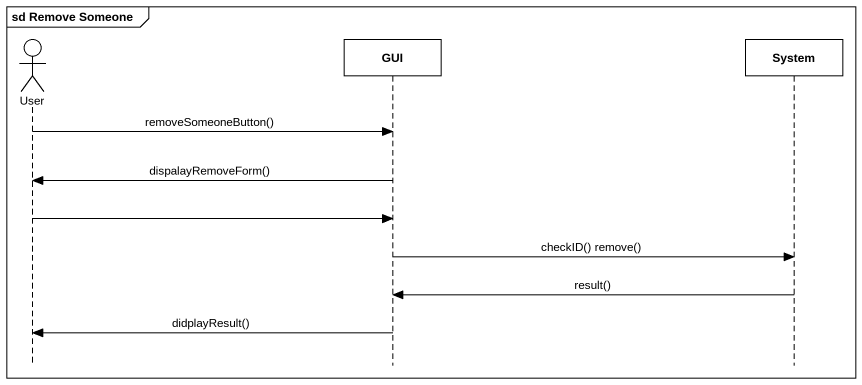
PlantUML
@startuml
mainframe sd Remove Someone
hide footbox
actor User
participant GUI
participant System

User -> GUI : removeSomeoneButton()
GUI -> User : dispalayRemoveForm()
User -> GUI
GUI -> System : checkID() remove()
System -> GUI : result()
GUI -> User : didplayResult()
@enduml
